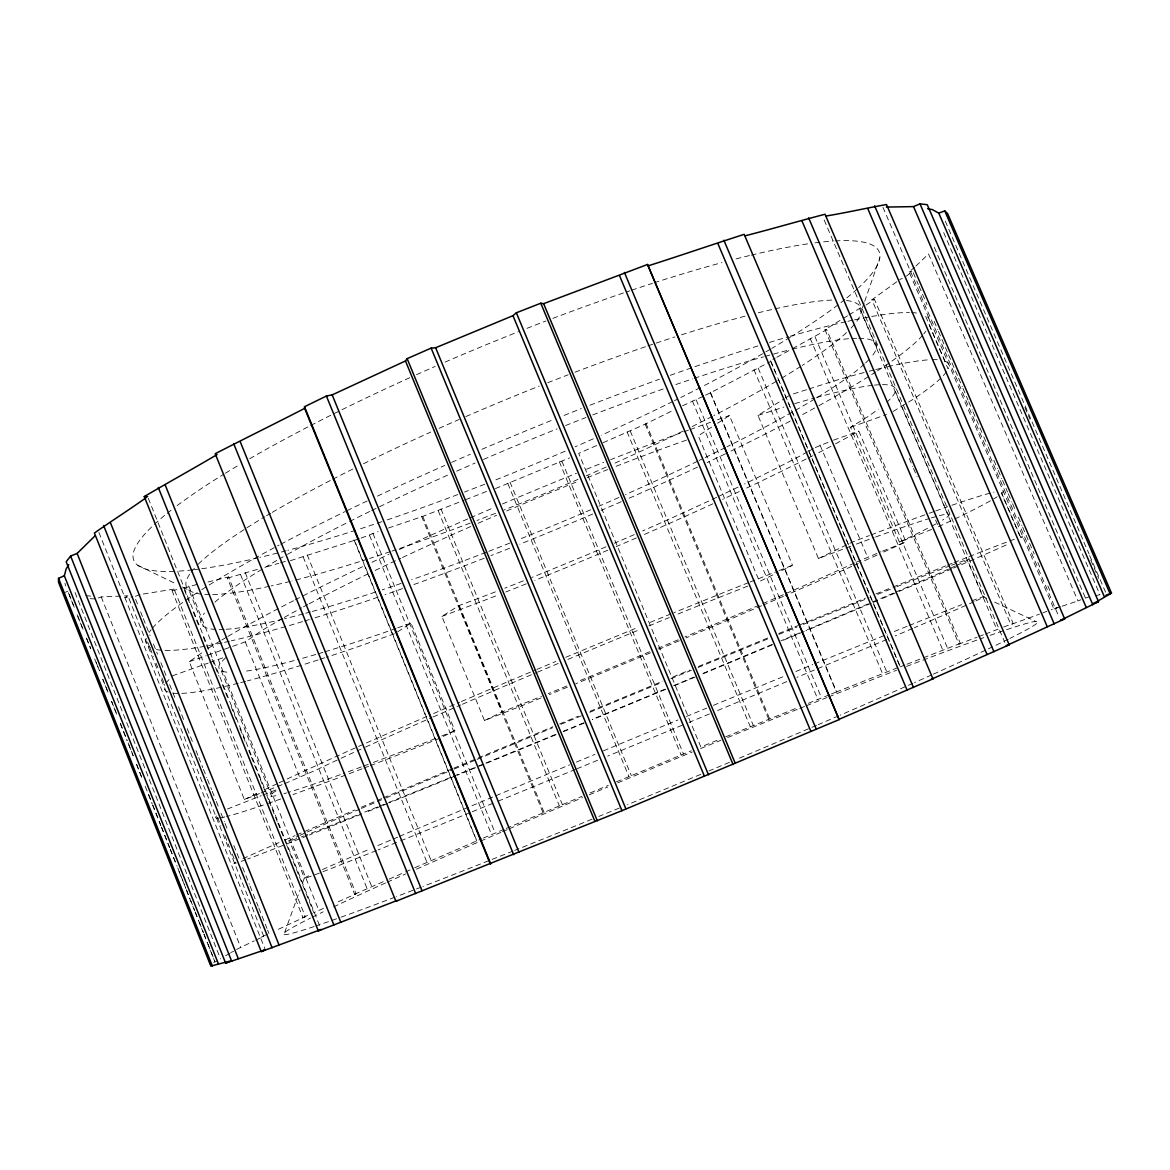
<?xml version="1.0" encoding="UTF-8"?>
<svg xmlns="http://www.w3.org/2000/svg" width="1170" height="1170" viewBox="0 0 1170 1170"><rect width="100%" height="100%" fill="white"/><g stroke="black" fill="none" stroke-linecap="round" stroke-linejoin="round"><path stroke-width="0.75" stroke-dasharray="5 3.75" d="M864.118 303.03L861.208 311.425L876.608 347.431M864.703 301.348L879.811 257.751M284.646 932.505L300.046 889.887M302.518 883.072L304.361 877.953L289.546 841.011M603.077 442.699L645.182 424.169L674.388 409.734M414.721 867.76L481.762 838.758M165.687 683.309L170.074 678.351M356.089 893.778L354.612 894.246L227.404 578.155L228.559 576.942L356.089 893.778L336.726 902.436M225.781 657.569L220.004 663.463A365.903 35.773 -22.5 0 0 230.607 672.37M1060.532 606.733L1053.936 609.014L909.09 271.952L914.545 267.257M915.905 266.073L928.512 253.919L1077.95 600.927L1080.831 599.771M906.297 276.193L912.571 271.133L909.09 271.952M896.776 281.751L871.869 299.783L1010.895 624.531L1039.428 614.148M305.341 916.739L302.971 917.587L172.034 590.616L174.111 589.051L305.341 916.739L276.061 930.384M259.506 793.567L244.355 799.534L189.233 661.723L203.741 651.485M495.436 488.577L569.571 457.909M207.909 655.098L245.276 641.862L260.705 631.317A365.903 35.773 -22.5 0 1 282.657 618.345M865.99 305.077L874.458 299.403L1013.205 623.449L1010.895 624.531M778.357 379.226L900.242 666.841L770.518 360.726L775.242 358.137M276.018 790.876L272.127 793.421A367.468 12.183 -22.5 0 0 279.206 794.942M370.276 765.663A426.187 14.201 -22.5 0 0 402.582 753.158L437.887 739.06L454.911 730.709L411.006 623.113L394.933 633.599L359.205 646.279A424.359 41.696 -22.5 0 1 326.401 657.262M711.623 427.138L698.271 435.84L759.476 581.475L778.372 572.203M717.546 423.277L729.422 415.54L792.543 565.256L779.951 571.443M847.519 315.827L824.982 329.691L958.947 644.1L977.052 637.197M849.01 314.862L862.012 307.052M540.979 697.978A426.187 14.201 -22.5 0 1 521.352 705.934L484.482 720.53L441.894 616.414L458.728 605.709L488.109 594.667A365.903 35.773 -22.5 0 0 496.431 591.45M850.751 546.2L818.459 558.529L757.984 415.438L784.134 398.824M785.67 397.844L790.276 394.904L807.329 389.464M255.806 940.124L263.703 936.278L127.896 595.822L124.883 597.709L132.927 596.817M931.671 529.425L899.423 542.12L850.575 427.299L866.985 417.178A365.903 35.773 -22.5 0 0 878.26 409.207M893.119 411.445L907.072 402.977M908.622 402.027L911.722 400.155A424.359 41.696 -22.5 0 0 946.852 371.095M388.425 528.036L422.765 516.379L463.993 500.292M792.485 348.631L826.693 329.721L960.351 643.383L958.947 644.1M506.259 828.418L581.973 796.36M807.49 451.883L799.651 456.183A365.903 35.773 -22.5 0 1 744.544 483.985M809.055 451.02L813.75 448.432M815.314 447.569L831.826 440.783M776.821 357.26L791.008 349.479M835.57 443.839L858.838 431.145L905.975 541.871L881.887 552.884M225.649 955.685L231.982 952.248M361.15 538.083L378.1 531.619M897.682 667.704L836.374 691.967L710.351 392.827L769.918 361.896M236.53 949.44L254.226 940.885M682.563 405.756L704.033 395.943M705.612 395.167L710.351 392.827M290.423 560.679L354.481 540.35L476.863 840.864M65.344 592.356L67.801 591.157M484.482 720.53L502.237 711.901L531.546 700.362A367.468 12.183 -22.5 0 0 541.505 696.325M818.459 558.529L852.608 541.944L869.354 535.567M244.355 799.534L260.033 791.958M899.423 542.12L916.71 533.827A367.468 12.183 -22.5 0 0 930.355 526.88M938.457 526.749L953.111 519.758M954.735 518.983L961.257 515.882A426.187 14.201 -22.5 0 0 997.22 496.767M267.535 934.128L260.383 937.536L263.703 936.278M284.763 783.637L316.5 769.845A367.468 12.183 -22.5 0 1 339.446 759.008M616.458 781.823L691.309 750.804M854.568 562.989L846.451 566.704A367.468 12.183 -22.5 0 1 785.026 593.95M856.191 562.243L880.908 551.757M227.404 578.155L258.409 569.088M302.971 917.587L312.214 913.36M299.535 877.178L313.765 912.658L327.015 906.852M1053.936 609.014L1057.183 607.552L1051.26 609.643M725.707 736.793L797.253 707.777M354.612 894.246L387.533 879.825M389.098 879.138L403.855 872.659M899.642 279.571L902.333 278.387M596.583 445.536L578.711 453.346L700.859 746.986L719.082 739.513M405.507 871.928L410.494 869.749M808.382 703.302L829.779 694.614M483.385 838.071L504.679 829.091M183.734 588.276L197.525 584.24M906.984 664.209L960.351 643.383M590.177 792.909L608.356 785.319M985.345 634.082L999.531 628.641M1042.763 612.948L1046.901 611.252M435.225 738.592L427.035 741.882A367.468 12.183 -22.5 0 1 369.969 763.703M441.792 735.959L454.911 730.709M831.431 693.942L836.374 691.967M213.701 962.486L217.561 960.936M747.718 586.141L720.822 596.773A367.468 12.183 -22.5 0 0 676.114 614.791M748.566 582.616L741.795 585.292A426.187 14.201 -22.5 0 0 673.949 612.67M750.262 581.958L777.319 571.267M779.015 570.594L792.543 565.256M261.188 792.909L283.067 784.295M227.404 809.04L261.276 795.688M262.957 795.015L276.515 789.677M882.589 551.099L905.975 541.871M465.631 499.678L487.1 491.254M230.739 952.512L233.561 951.4M140.034 594.492L134.55 596.627L137.928 605.095M900.242 666.841L905.302 664.867M871.036 534.924L894.48 526.003A426.187 14.201 -22.5 0 1 927.532 513.879M441.894 616.414L478.881 602.491A424.359 41.696 -22.5 0 0 499.078 594.623M978.705 636.568L983.678 634.696M1003.699 626.988L1013.205 623.449M686.41 440.096L659.28 449.821A365.903 35.773 -22.5 0 0 614.455 466.932M98.338 597.943L101.22 596.905L127.896 595.822M688.457 430.136L678.22 433.778A424.359 41.696 -22.5 0 0 610.652 459.664M690.168 429.522L710.643 422.224M717.473 419.796L729.422 415.54M172.268 675.88L208.143 663.097M209.854 662.483L223.514 657.613M833.523 440.169L858.838 431.145M189.233 661.723L206.212 655.712M850.575 427.299L886.582 414.531M396.06 628.407L382.766 633.102A365.903 35.773 -22.5 0 1 324.69 651.836M397.727 627.807L411.006 623.113M1062.17 606.162L1077.95 600.927M354.481 540.35L359.483 538.653M757.984 415.438L783.929 407.058M809.026 388.923L832.908 381.303A424.359 41.696 -22.5 0 1 867.599 371.621M1085.233 598.119L1089.855 596.671M266.658 566.85L278.767 563.311M280.493 562.814L285.685 561.293M207.997 581.987L228.559 576.942M1095.603 595.662L1099.917 594.667L943.605 232.406M172.034 590.616L182.067 588.612M174.111 589.051L141.819 594.258M871.869 299.783L874.458 299.403M824.982 329.691L826.693 329.721M90.163 598.674L95.457 598.967M85.703 595.53L92.386 596.393M986.5 598.323L983.209 596.773L967.561 560.152M994.719 602.17L1035.83 621.416M137.855 565.373L176.173 583.932M182.564 587.033L188.94 590.119L203.507 626.447M945.316 221.232L1083.318 540.555M1083.873 542.178L1089.094 553.922M1089.636 555.545L1105.694 592.386M1024.905 407.526L1029.966 419.255M1090.747 560.035L1098.703 578.477M934.303 247.323L1085.658 598.514M913.287 272.815L918.333 284.529M919.05 286.197L926.962 304.609M934.157 321.34L937.755 329.721M938.472 331.388L947.832 353.15M948.548 354.817L957.894 376.579M958.625 378.246L962.223 386.627M962.939 388.294L967.97 400.008M968.687 401.69L972.285 410.056M973.001 411.723L983.078 435.152M983.794 436.834L987.392 445.2M988.123 446.867L990.273 451.898M993.871 460.263L997.469 468.629M998.185 470.311L1001.783 478.676M1002.514 480.343L1007.545 492.058M1008.262 493.74L1011.86 502.105M1012.577 503.773L1014.741 508.804M1018.339 517.169L1021.936 525.535M1022.653 527.217L1034.163 553.995M1037.761 562.36L1039.925 567.377M1047.837 585.79L1049.987 590.806M882.955 207.309L1059.04 617.014M824.177 220.033L1004.796 642.403M895.357 391.277L948.592 515.794M859.453 308.105L996.957 629.723M909.251 458.362L912.805 466.698M913.521 468.366L917.09 476.702M935.605 520.08L937.74 525.081M814.963 336.638L947.598 648.282M810.21 338.423L942.888 650.271M820.009 444.995L867.54 557.022M770.518 360.726L775.505 372.499M758.219 368.17L886.816 671.975M753.948 369.632L882.619 673.774M710.292 392.111L836.638 691.996M696.15 399.847L821.53 697.905M692.391 400.974L817.918 699.484M645.898 423.174L769.714 718.906M645.182 424.169L768.69 719.199M630.25 431.043L753.319 725.444M627.061 431.847L750.321 726.775M561.892 461.214L683.499 754.021M559.318 461.682L681.145 755.103M510.003 482.113L631.347 775.725M507.853 483.605L628.919 776.617M441.002 508.979L562.375 804.609M438.194 510.661L559.318 805.779M422.765 516.379L544.035 812.243M458.728 605.709L502.237 711.901M421.536 516.175L543.085 812.77M372.938 533.403L495.217 833.128M369.501 535.26L491.561 834.561M353.983 539.809L476.673 841.084M307.183 554.829L431.203 860.725M303.132 556.832L426.977 862.407M245.217 572.642L371.841 886.772M240.625 574.748L367.117 888.688M245.276 641.862L299.9 777.67M188.823 586.126L318.913 910.523M221.247 670.673L271.615 796.273M148.312 498.332L320.463 927.781M184.407 589.958L190.505 605.168M193.211 611.925L199.309 627.135M203.375 637.27L208.114 649.101M212.18 659.236L218.951 676.128M222.329 684.582L227.755 698.095M231.133 706.534L236.559 720.047M239.938 728.5L245.364 742.014M248.742 750.467L250.775 755.528M251.448 757.224L259.579 777.494M260.252 779.191L268.383 799.461M269.056 801.143L277.188 821.428M277.86 823.11L285.992 843.38M286.665 845.076L298.862 875.482M140.619 611.866L142.652 616.941M143.325 618.637L150.082 635.559M153.46 644.026L157.511 654.176M160.89 662.644L166.286 676.187M169.665 684.64L175.076 698.183M178.454 706.651L183.851 720.193M187.229 728.647L192.64 742.189M196.004 750.657L198.037 755.732M198.71 757.429L202.761 767.578M203.448 769.275L206.812 777.728M207.499 779.425L211.551 789.574M212.223 791.271L215.602 799.739M216.274 801.421L218.307 806.51M220.998 813.282L224.377 821.735M225.049 823.431L227.082 828.506M233.839 845.427L239.236 858.97M242.614 867.438L249.371 884.359M250.044 886.056L258.161 906.37M258.833 908.052L266.935 928.366M267.608 930.062L268.954 933.441M149.468 646.63L146.177 638.396A423.716 51.319 -22.5 0 0 150.477 647.712M150.126 648.282L153.416 656.531M156.034 663.127L158.008 668.07M161.957 677.957L163.932 682.9M217.561 817.347L220.896 825.684M224.889 835.687L229.539 847.372M232.201 854.042L235.536 862.392A426.831 4.344 -22.5 0 0 236.369 862.977M98.909 532.438L265.283 949.689M101.22 596.905L240.801 947.627M75.026 592.532L220.516 958.859M69.162 594.404L74.558 607.99M77.937 616.488L83.333 630.074M86.697 638.571L90.748 648.75L85.907 636.889M96.145 662.352L99.508 670.834L94.682 658.973M102.887 679.331L108.269 692.918L102.77 679.346M111.647 701.415L117.044 715.002L111.53 701.43M120.408 723.499L127.15 740.493M133.219 755.776L127.837 742.189L133.102 755.776M136.597 764.273L141.994 777.86M148.736 794.854L152.1 803.337M152.773 805.048L160.875 825.42M161.548 827.131L169.635 847.504M170.308 849.215L177.05 866.195M177.723 867.891L185.825 888.279L178.937 871.255M186.498 889.975L189.862 898.472M190.534 900.169L194.586 910.362M195.258 912.059L198.622 920.556M199.309 922.252L203.346 932.446M204.019 934.143L207.397 942.64M208.07 944.336L214.812 961.331M68.386 592.737L74.456 608.02M77.147 614.82L83.216 630.103M120.291 723.499L127.033 740.493M136.466 764.259L141.862 777.845M145.226 786.342L151.968 803.322M152.641 805.019L160.729 825.406M161.401 827.102L169.489 847.475M170.176 849.171L175.559 862.758M186.352 889.931L194.439 910.304M195.112 912.015L203.2 932.388M203.873 934.084L214.651 961.257M64.95 583.274L65.695 585.951M882.429 384.637A365.903 35.773 -22.5 0 1 886.889 402.158M738.109 487.1A365.903 35.773 -22.5 0 1 718.322 496.533M716.654 497.323A365.903 35.773 -22.5 0 1 642.622 530.946M634.359 534.573A365.903 35.773 -22.5 0 1 614.367 543.216M606.001 546.799A365.903 35.773 -22.5 0 1 531.809 577.483M523.37 580.861A365.903 35.773 -22.5 0 1 504.811 588.188M322.905 652.377A365.903 35.773 -22.5 0 1 317.582 653.957M315.827 654.483A365.903 35.773 -22.5 0 1 297.355 659.704M294.182 660.567A365.903 35.773 -22.5 0 1 242.907 671.551M284.295 617.424A365.903 35.773 -22.5 0 1 301.611 607.844M303.439 606.864A365.903 35.773 -22.5 0 1 307.754 604.539M309.216 603.764A365.903 35.773 -22.5 0 1 368.974 573.461M375.146 570.463A365.903 35.773 -22.5 0 1 400.842 558.251M402.495 557.476A365.903 35.773 -22.5 0 1 471.495 526.193M478.164 523.268A365.903 35.773 -22.5 0 1 496.621 515.268M506.654 510.968A365.903 35.773 -22.5 0 1 578.799 481.06M587.238 477.667A365.903 35.773 -22.5 0 1 607.669 469.579M794.693 403.679A365.903 35.773 -22.5 0 1 814.759 397.932M816.484 397.464A365.903 35.773 -22.5 0 1 872.118 385.383M874.414 385.135A365.903 35.773 -22.5 0 1 880.6 384.681M939.291 515.692A367.468 12.183 -22.5 0 1 942.479 520.138M935.898 523.911A367.468 12.183 -22.5 0 1 931.817 526.105M783.373 594.682A367.468 12.183 -22.5 0 1 684.874 636.948M678.205 639.771A367.468 12.183 -22.5 0 1 658.052 648.238M649.628 651.763A367.468 12.183 -22.5 0 1 576.883 681.891M566.733 686.044A367.468 12.183 -22.5 0 1 548.203 693.605M368.214 764.361A367.468 12.183 -22.5 0 1 363.022 766.306M361.311 766.935A367.468 12.183 -22.5 0 1 343.322 773.56M340.236 774.686A367.468 12.183 -22.5 0 1 288.069 792.47M286.621 792.894A367.468 12.183 -22.5 0 1 283.93 793.684M341.143 758.233A367.468 12.183 -22.5 0 1 361.003 749.107M365.449 747.089A367.468 12.183 -22.5 0 1 431.423 717.722M433.002 717.034A367.468 12.183 -22.5 0 1 460.775 704.954M462.457 704.238A367.468 12.183 -22.5 0 1 535.802 672.896M537.483 672.194A367.468 12.183 -22.5 0 1 559.494 662.922M567.918 659.397A367.468 12.183 -22.5 0 1 640.429 629.358M648.897 625.891A367.468 12.183 -22.5 0 1 669.328 617.555M856.381 544.094A367.468 12.183 -22.5 0 1 874.078 537.556M875.745 536.957A367.468 12.183 -22.5 0 1 928.995 518.632M931.335 517.915A367.468 12.183 -22.5 0 1 937.521 516.16M877.149 555.048A426.187 14.201 -22.5 0 1 859.848 562.785M858.239 563.501A426.187 14.201 -22.5 0 1 853.354 565.68M851.716 566.412A426.187 14.201 -22.5 0 1 785.114 595.603M783.403 596.334A426.187 14.201 -22.5 0 1 763.162 605.066M761.524 605.782A426.187 14.201 -22.5 0 1 686 637.913M679.258 640.765A426.187 14.201 -22.5 0 1 658.915 649.291M650.447 652.831A426.187 14.201 -22.5 0 1 575.728 683.777M567.435 687.17A426.187 14.201 -22.5 0 1 549.227 694.614M368.623 766.292A426.187 14.201 -22.5 0 1 363.695 768.178M362.071 768.807A426.187 14.201 -22.5 0 1 293.056 794.547M280.8 798.934A426.187 14.201 -22.5 0 1 266.336 803.995M263.338 805.019A426.187 14.201 -22.5 0 1 226.57 816.499M224.859 816.909A426.187 14.201 -22.5 0 1 219.448 817.976M218.454 818.093A426.187 14.201 -22.5 0 1 216.889 815.665M264.727 789.677A426.187 14.201 -22.5 0 1 277.641 783.49M279.177 782.774A426.187 14.201 -22.5 0 1 285.509 779.776M287.133 779.015A426.187 14.201 -22.5 0 1 356.777 747.25M358.488 746.489A426.187 14.201 -22.5 0 1 426.831 716.449M433.602 713.51A426.187 14.201 -22.5 0 1 459.605 702.292M461.375 701.532A426.187 14.201 -22.5 0 1 535.114 670.176M536.84 669.445A426.187 14.201 -22.5 0 1 555.779 661.489M565.783 657.306A426.187 14.201 -22.5 0 1 638.44 627.193M650.169 622.381A426.187 14.201 -22.5 0 1 672.253 613.358M929.199 513.279A426.187 14.201 -22.5 0 1 934.099 511.524M935.693 510.954A426.187 14.201 -22.5 0 1 947.715 506.712M951.853 505.279A426.187 14.201 -22.5 0 1 994.076 492.117M951.546 565.242A368.023 3.729 -22.5 0 1 956.636 565.446M955.407 566.002A368.023 3.729 -22.5 0 1 949.908 568.488M948.402 569.161A368.023 3.729 -22.5 0 1 895.021 592.415M893.441 593.088A368.023 3.729 -22.5 0 1 870.144 603.047M868.389 603.793A368.023 3.729 -22.5 0 1 806.101 630.177M799.49 632.955A368.023 3.729 -22.5 0 1 780.931 640.765M772.361 644.363A368.023 3.729 -22.5 0 1 700.494 674.417M693.81 677.211A368.023 3.729 -22.5 0 1 673.598 685.62M665.16 689.115A368.023 3.729 -22.5 0 1 592.312 719.287M583.859 722.782A368.023 3.729 -22.5 0 1 563.647 731.118M555.282 734.555A368.023 3.729 -22.5 0 1 386.085 803.527M384.345 804.229A368.023 3.729 -22.5 0 1 379.197 806.291M377.5 806.978A368.023 3.729 -22.5 0 1 359.687 814.101M356.631 815.314A368.023 3.729 -22.5 0 1 305.311 835.409M303.907 835.936A368.023 3.729 -22.5 0 1 301.29 836.916M296.712 838.597A368.023 3.729 -22.5 0 1 298.16 836.155M299.915 835.336A368.023 3.729 -22.5 0 1 306.072 832.543M307.286 832.002A368.023 3.729 -22.5 0 1 359.702 809.143M361.413 808.411A368.023 3.729 -22.5 0 1 381.508 799.812M386.012 797.896A368.023 3.729 -22.5 0 1 452.6 769.684M454.194 769.026A368.023 3.729 -22.5 0 1 475.429 760.091M477.097 759.389A368.023 3.729 -22.5 0 1 552.474 727.842M560.927 724.332A368.023 3.729 -22.5 0 1 581.314 715.835M589.768 712.325A368.023 3.729 -22.5 0 1 662.41 682.227M670.878 678.746A368.023 3.729 -22.5 0 1 691.324 670.308M698.095 667.514A368.023 3.729 -22.5 0 1 768.763 638.528M778.913 634.374A368.023 3.729 -22.5 0 1 797.019 626.988M803.424 624.385A368.023 3.729 -22.5 0 1 869.076 597.797M877.69 594.345A368.023 3.729 -22.5 0 1 895.211 587.325M896.863 586.667A368.023 3.729 -22.5 0 1 949.265 566.119M1006.141 544.986A426.831 4.344 -22.5 0 1 953.608 568.064M951.883 568.81A426.831 4.344 -22.5 0 1 898.633 591.596M895.123 593.088A426.831 4.344 -22.5 0 1 879.357 599.786M877.734 600.473A426.831 4.344 -22.5 0 1 872.849 602.535M871.211 603.237A426.831 4.344 -22.5 0 1 805.955 630.762M804.243 631.478A426.831 4.344 -22.5 0 1 782.043 640.794M772.127 644.948A426.831 4.344 -22.5 0 1 701.898 674.271M695.302 677.02A426.831 4.344 -22.5 0 1 673.803 685.956M665.54 689.393A426.831 4.344 -22.5 0 1 592.473 719.667M584.181 723.075A426.831 4.344 -22.5 0 1 562.668 731.952M556.072 734.672A426.831 4.344 -22.5 0 1 485.579 763.63M483.912 764.317A426.831 4.344 -22.5 0 1 478.954 766.335M475.663 767.695A426.831 4.344 -22.5 0 1 457.178 775.242M455.496 775.929A426.831 4.344 -22.5 0 1 389.2 802.898M387.533 803.571A426.831 4.344 -22.5 0 1 382.605 805.574M380.981 806.232A426.831 4.344 -22.5 0 1 365.04 812.667M361.501 814.101A426.831 4.344 -22.5 0 1 309.304 835.014M307.534 835.716A426.831 4.344 -22.5 0 1 247.733 858.985M245.832 859.687A426.831 4.344 -22.5 0 1 240.932 861.456M242.907 858.751A426.831 4.344 -22.5 0 1 279.03 842.605M284.924 840.031A426.831 4.344 -22.5 0 1 295.001 835.658M296.522 835A426.831 4.344 -22.5 0 1 302.781 832.294M304.405 831.592A426.831 4.344 -22.5 0 1 354.905 809.976M361.354 807.227A426.831 4.344 -22.5 0 1 381.625 798.627M383.365 797.881A426.831 4.344 -22.5 0 1 452.161 768.88M453.872 768.163A426.831 4.344 -22.5 0 1 552.898 726.745M559.669 723.923A426.831 4.344 -22.5 0 1 578.316 716.172M590.046 711.302A426.831 4.344 -22.5 0 1 662.834 681.145M672.882 676.991A426.831 4.344 -22.5 0 1 689.89 669.986M698.373 666.49A426.831 4.344 -22.5 0 1 769.816 637.138M778.679 633.511A426.831 4.344 -22.5 0 1 797.867 625.658M799.593 624.955A426.831 4.344 -22.5 0 1 865.449 598.162M876.023 593.877A426.831 4.344 -22.5 0 1 891.291 587.706M892.944 587.047A426.831 4.344 -22.5 0 1 945.799 565.856M947.481 565.183A426.831 4.344 -22.5 0 1 952.438 563.209M954.047 562.58A426.831 4.344 -22.5 0 1 967.648 557.198M969.067 556.628A426.831 4.344 -22.5 0 1 1014.346 539.297M925.909 331.125A423.716 51.319 -22.5 0 1 923.773 333.918M922.53 335.38A423.716 51.319 -22.5 0 1 890.326 362.159M888.981 363.109A423.716 51.319 -22.5 0 1 877.383 370.89M875.862 371.885A423.716 51.319 -22.5 0 1 816.177 407.175M814.7 407.979A423.716 51.319 -22.5 0 1 801.143 415.335M790.189 421.141A423.716 51.319 -22.5 0 1 727.082 452.966M725.415 453.77A423.716 51.319 -22.5 0 1 707.148 462.545M697.466 467.108A423.716 51.319 -22.5 0 1 627.968 498.742M621.285 501.667A423.716 51.319 -22.5 0 1 601.146 510.412M592.751 514.01A423.716 51.319 -22.5 0 1 519.831 544.196M509.637 548.262A423.716 51.319 -22.5 0 1 490.917 555.618M484.131 558.265A423.716 51.319 -22.5 0 1 412.6 585M402.553 588.583A423.716 51.319 -22.5 0 1 385.003 594.755M378.012 597.168A423.716 51.319 -22.5 0 1 310.942 619.062M309.26 619.573A423.716 51.319 -22.5 0 1 304.215 621.109M302.547 621.606A423.716 51.319 -22.5 0 1 289.443 625.497M285.772 626.55A423.716 51.319 -22.5 0 1 231.294 640.824M229.422 641.262A423.716 51.319 -22.5 0 1 223.88 642.491M222.066 642.886A423.716 51.319 -22.5 0 1 206.505 645.986M204.867 646.293A423.716 51.319 -22.5 0 1 155.727 649.423M149.116 632.458A423.716 51.319 -22.5 0 1 151.135 629.723M152.319 628.29A423.716 51.319 -22.5 0 1 200.245 590.66M201.693 589.738A423.716 51.319 -22.5 0 1 207.646 585.951M209.181 584.985A423.716 51.319 -22.5 0 1 279.045 545.118M280.712 544.226A423.716 51.319 -22.5 0 1 345.325 511.48M346.978 510.676A423.716 51.319 -22.5 0 1 367.146 500.979M377.442 496.109A423.716 51.319 -22.5 0 1 444.849 465.397M451.62 462.413A423.716 51.319 -22.5 0 1 470.34 454.267M481.894 449.309A423.716 51.319 -22.5 0 1 554.053 419.416M564.057 415.409A423.716 51.319 -22.5 0 1 581.329 408.593M589.972 405.229A423.716 51.319 -22.5 0 1 659.456 379.197M670.205 375.336A423.716 51.319 -22.5 0 1 758.54 345.75M769.407 342.415A423.716 51.319 -22.5 0 1 788.551 336.741M790.233 336.258A423.716 51.319 -22.5 0 1 846.261 321.662M847.943 321.282A423.716 51.319 -22.5 0 1 852.886 320.2M854.509 319.849A423.716 51.319 -22.5 0 1 909.412 312.551M911.547 312.609A423.716 51.319 -22.5 0 1 918.859 313.37M830.978 446.297A424.359 41.696 -22.5 0 1 814.144 454.984M812.58 455.773A424.359 41.696 -22.5 0 1 807.827 458.187M806.218 458.991A424.359 41.696 -22.5 0 1 745.992 488.373M739.294 491.532A424.359 41.696 -22.5 0 1 722.592 499.327M712.881 503.802A424.359 41.696 -22.5 0 1 643.091 535.012M636.392 537.922A424.359 41.696 -22.5 0 1 616.21 546.609M607.8 550.192A424.359 41.696 -22.5 0 1 534.778 580.408M526.295 583.83A424.359 41.696 -22.5 0 1 505.864 591.947M324.719 657.803A424.359 41.696 -22.5 0 1 319.717 659.427M318.064 659.968A424.359 41.696 -22.5 0 1 305.048 664.107M301.407 665.247A424.359 41.696 -22.5 0 1 247.382 680.881M245.524 681.364A424.359 41.696 -22.5 0 1 240.055 682.768M238.256 683.221A424.359 41.696 -22.5 0 1 222.885 686.878M221.276 687.243A424.359 41.696 -22.5 0 1 172.18 693.035M168.188 692.084A424.359 41.696 -22.5 0 1 164.59 684.552M208.099 648.414A424.359 41.696 -22.5 0 1 220.399 640.853M221.861 639.975A424.359 41.696 -22.5 0 1 226.366 637.299M227.916 636.392A424.359 41.696 -22.5 0 1 293.509 600.722M295.162 599.874A424.359 41.696 -22.5 0 1 365.318 565.403M371.972 562.258A424.359 41.696 -22.5 0 1 388.923 554.346M399.277 549.564A424.359 41.696 -22.5 0 1 468.702 518.5M470.398 517.769A424.359 41.696 -22.5 0 1 492.57 508.19M502.5 503.948A424.359 41.696 -22.5 0 1 576.444 473.294M586.462 469.258A424.359 41.696 -22.5 0 1 603.749 462.384M869.266 371.197A424.359 41.696 -22.5 0 1 874.151 369.954M875.745 369.559A424.359 41.696 -22.5 0 1 886.377 367M887.825 366.663A424.359 41.696 -22.5 0 1 930.062 359.746M932.285 359.658A424.359 41.696 -22.5 0 1 938.106 359.775M971.758 600.853A368.477 3.276 -22.5 0 1 975.707 600.956M974.069 601.702A368.477 3.276 -22.5 0 1 968.233 604.334M965.996 605.329A368.477 3.276 -22.5 0 1 914.311 627.734M912.673 628.436A368.477 3.276 -22.5 0 1 895.284 635.851M886.831 639.449A368.477 3.276 -22.5 0 1 796.975 677.357M786.84 681.598A368.477 3.276 -22.5 0 1 716.259 711.082M709.488 713.905A368.477 3.276 -22.5 0 1 689.042 722.402M682.271 725.21A368.477 3.276 -22.5 0 1 607.742 756.083M597.636 760.251A368.477 3.276 -22.5 0 1 577.205 768.69M575.508 769.392A368.477 3.276 -22.5 0 1 494.72 802.561M493.038 803.249A368.477 3.276 -22.5 0 1 471.685 811.965M470.091 812.623A368.477 3.276 -22.5 0 1 398.458 841.698M396.528 842.473A368.477 3.276 -22.5 0 1 378.159 849.873M376.418 850.561A368.477 3.276 -22.5 0 1 311.176 874.648M322.452 869.559A368.477 3.276 -22.5 0 1 370.173 848.864M377.851 845.574A368.477 3.276 -22.5 0 1 397.654 837.135M399.379 836.404A368.477 3.276 -22.5 0 1 494.135 796.434M495.846 795.717A368.477 3.276 -22.5 0 1 569.702 764.858M576.386 762.08A368.477 3.276 -22.5 0 1 594.916 754.372M603.369 750.862A368.477 3.276 -22.5 0 1 677.971 719.959M686.424 716.464A368.477 3.276 -22.5 0 1 706.68 708.113M713.393 705.349A368.477 3.276 -22.5 0 1 785.523 675.719M795.849 671.492A368.477 3.276 -22.5 0 1 812.799 664.56M814.466 663.887A368.477 3.276 -22.5 0 1 887.445 634.242M894.319 631.478A368.477 3.276 -22.5 0 1 907.496 626.169M909.09 625.54A368.477 3.276 -22.5 0 1 961.681 604.7M858.795 338.291A365.362 44.021 -22.5 0 1 871.869 356.265M868.783 359.746A365.362 44.021 -22.5 0 1 865.566 362.934M864.367 364.045A365.362 44.021 -22.5 0 1 816.148 398.122M814.715 398.999A365.362 44.021 -22.5 0 1 726.95 446.794M725.356 447.584A365.362 44.021 -22.5 0 1 699.163 460.468M697.495 461.272A365.362 44.021 -22.5 0 1 625.497 494.574M618.915 497.484A365.362 44.021 -22.5 0 1 598.967 506.2M590.631 509.798A365.362 44.021 -22.5 0 1 518.208 539.765M509.769 543.114A365.362 44.021 -22.5 0 1 487.831 551.67M486.15 552.328A365.362 44.021 -22.5 0 1 411.635 579.75M401.149 583.391A365.362 44.021 -22.5 0 1 382.224 589.812M375.482 592.049A365.362 44.021 -22.5 0 1 312.375 611.413M310.547 611.925A365.362 44.021 -22.5 0 1 305.136 613.416M303.352 613.899A365.362 44.021 -22.5 0 1 284.427 618.798M282.789 619.193A365.362 44.021 -22.5 0 1 225.927 629.284M224.23 629.387A365.362 44.021 -22.5 0 1 218.015 629.504M215.836 629.431A365.362 44.021 -22.5 0 1 204.414 613.065M214.929 602.111A365.362 44.021 -22.5 0 1 263.352 568.43M264.917 567.494A365.362 44.021 -22.5 0 1 283.184 556.803M287.454 554.39A365.362 44.021 -22.5 0 1 348.104 522.215M349.625 521.454A365.362 44.021 -22.5 0 1 369.998 511.363M371.607 510.573A365.362 44.021 -22.5 0 1 448.403 474.815M456.695 471.13A365.362 44.021 -22.5 0 1 475.093 463.071M483.444 459.459A365.362 44.021 -22.5 0 1 557.125 428.878M565.563 425.529A365.362 44.021 -22.5 0 1 585.98 417.529M592.766 414.911A365.362 44.021 -22.5 0 1 663.902 388.718M675.88 384.55A365.362 44.021 -22.5 0 1 692.596 378.875M694.234 378.32A365.362 44.021 -22.5 0 1 763.41 356.85M765.019 356.411A365.362 44.021 -22.5 0 1 790.35 349.669M792.134 349.23A365.362 44.021 -22.5 0 1 849.215 338.671M852.096 338.481A365.362 44.021 -22.5 0 1 856.674 338.291M846.48 300.485A364.908 50.793 -22.5 0 1 855.299 323.212M853.895 324.909A364.908 50.793 -22.5 0 1 851.014 328.112M846.451 332.616A364.908 50.793 -22.5 0 1 802.254 365.435M800.836 366.342A364.908 50.793 -22.5 0 1 777.86 380.425M776.222 381.391A364.908 50.793 -22.5 0 1 713.817 415.584M712.223 416.403A364.908 50.793 -22.5 0 1 691.148 427.065M682.856 431.174A364.908 50.793 -22.5 0 1 614.425 463.335M606.221 467.02A364.908 50.793 -22.5 0 1 586.316 475.78M577.995 479.393A364.908 50.793 -22.5 0 1 503.963 509.988M495.51 513.308A364.908 50.793 -22.5 0 1 476.95 520.504M470.223 523.048A364.908 50.793 -22.5 0 1 391.95 551.099M390.195 551.684A364.908 50.793 -22.5 0 1 369.457 558.485M367.76 559.041A364.908 50.793 -22.5 0 1 292.003 580.963M290.204 581.402A364.908 50.793 -22.5 0 1 271.162 585.907M269.495 586.272A364.908 50.793 -22.5 0 1 211.404 594.579M209.81 594.579A364.908 50.793 -22.5 0 1 203.916 594.375M201.693 594.17A364.908 50.793 -22.5 0 1 190.081 573.622M191.149 572.174A364.908 50.793 -22.5 0 1 196.618 565.885M198.286 564.203A364.908 50.793 -22.5 0 1 245.422 528.738M246.943 527.772A364.908 50.793 -22.5 0 1 264.829 516.731M266.555 515.707A364.908 50.793 -22.5 0 1 270.782 513.206M272.215 512.372A364.908 50.793 -22.5 0 1 331.198 480.036M332.748 479.232A364.908 50.793 -22.5 0 1 353.53 468.687M363.475 463.744A364.908 50.793 -22.5 0 1 430.809 432.037M439.086 428.322A364.908 50.793 -22.5 0 1 459.093 419.489M465.762 416.593A364.908 50.793 -22.5 0 1 539.326 386.056M547.75 382.722A364.908 50.793 -22.5 0 1 568.167 374.795M574.953 372.206A364.908 50.793 -22.5 0 1 646.176 346.481M647.902 345.896A364.908 50.793 -22.5 0 1 674.929 336.916M681.466 334.825A364.908 50.793 -22.5 0 1 746.065 315.9M758.292 312.785A364.908 50.793 -22.5 0 1 773.194 309.246M774.979 308.836A364.908 50.793 -22.5 0 1 834.21 299.988M835.058 240.932A403.358 64.408 -22.5 0 1 858.663 287.644M857.288 288.917A403.358 64.408 -22.5 0 1 846.129 298.452M844.842 299.505A403.358 64.408 -22.5 0 1 839.446 303.732M838.042 304.8A403.358 64.408 -22.5 0 1 791.914 336.185M790.364 337.15A403.358 64.408 -22.5 0 1 771.659 348.455M770.153 349.333A403.358 64.408 -22.5 0 1 702.015 386.729M700.391 387.562A403.358 64.408 -22.5 0 1 680.794 397.507M677.503 399.146A403.358 64.408 -22.5 0 1 674.373 400.71M672.808 401.485A403.358 64.408 -22.5 0 1 601.512 435.123M593.292 438.808A403.358 64.408 -22.5 0 1 575.128 446.838M565.183 451.152A403.358 64.408 -22.5 0 1 493.155 480.914M484.746 484.219A403.358 64.408 -22.5 0 1 464.534 492.029M457.806 494.574A403.358 64.408 -22.5 0 1 386.919 520.006M381.947 521.674A403.358 64.408 -22.5 0 1 357.537 529.703M355.797 530.259A403.358 64.408 -22.5 0 1 287.893 550.295M286.167 550.763A403.358 64.408 -22.5 0 1 279.352 552.547M277.656 552.986A403.358 64.408 -22.5 0 1 259.886 557.388M258.087 557.827A403.358 64.408 -22.5 0 1 194.352 569.688M192.67 569.878A403.358 64.408 -22.5 0 1 176.29 571.253M174.403 571.34A403.358 64.408 -22.5 0 1 165.511 514.698M167.105 513.396A403.358 64.408 -22.5 0 1 172.107 509.433M177.109 505.615A403.358 64.408 -22.5 0 1 224.011 474.055M225.43 473.177A403.358 64.408 -22.5 0 1 240.274 464.241M249.678 458.742A403.358 64.408 -22.5 0 1 309.099 426.319M310.708 425.471A403.358 64.408 -22.5 0 1 409.763 377.72M416.491 374.692A403.358 64.408 -22.5 0 1 435.123 366.429M445.024 362.115A403.358 64.408 -22.5 0 1 518.544 331.666M526.924 328.361A403.358 64.408 -22.5 0 1 545.937 321.004M552.854 318.372A403.358 64.408 -22.5 0 1 629.884 290.789M631.639 290.204A403.358 64.408 -22.5 0 1 652.494 283.33M654.205 282.774A403.358 64.408 -22.5 0 1 721.948 262.621M736.076 258.906A403.358 64.408 -22.5 0 1 749.59 255.528M751.228 255.133A403.358 64.408 -22.5 0 1 808.894 243.682M814.963 242.863A403.358 64.408 -22.5 0 1 833.216 241.035M990.083 635.368A408.388 12.007 -22.5 0 1 1009.871 638.44M1008.321 639.215A408.388 12.007 -22.5 0 1 988.343 648.867M985.579 650.169A408.388 12.007 -22.5 0 1 933.06 674.286M931.583 674.958A408.388 12.007 -22.5 0 1 914.589 682.549M912.98 683.265A408.388 12.007 -22.5 0 1 840.192 715.162M838.524 715.879A408.388 12.007 -22.5 0 1 818.24 724.625M816.514 725.356A408.388 12.007 -22.5 0 1 737.919 758.774M729.436 762.328A408.388 12.007 -22.5 0 1 709.02 770.898M700.801 774.335A408.388 12.007 -22.5 0 1 627.559 804.668M619.31 808.046A408.388 12.007 -22.5 0 1 598.85 816.411M592.035 819.19A408.388 12.007 -22.5 0 1 514.756 850.371M513.016 851.073A408.388 12.007 -22.5 0 1 422.911 886.494M421.185 887.153A408.388 12.007 -22.5 0 1 396.484 896.615M394.933 897.2A408.388 12.007 -22.5 0 1 340.865 917.251M336.55 918.786A408.388 12.007 -22.5 0 1 330.408 920.966M328.448 921.653A408.388 12.007 -22.5 0 1 315.812 925.996M314.174 926.538A408.388 12.007 -22.5 0 1 310.679 917.982M312.346 917.148A408.388 12.007 -22.5 0 1 323.154 911.869M333.45 906.955A408.388 12.007 -22.5 0 1 385.471 882.999M387.153 882.253A408.388 12.007 -22.5 0 1 405.566 874.005M416.476 869.149A408.388 12.007 -22.5 0 1 478.866 841.859M480.534 841.142A408.388 12.007 -22.5 0 1 500.848 832.382M502.559 831.651A408.388 12.007 -22.5 0 1 507.692 829.442M509.301 828.755A408.388 12.007 -22.5 0 1 582.514 797.647M589.212 794.839A408.388 12.007 -22.5 0 1 607.698 787.074M617.804 782.847A408.388 12.007 -22.5 0 1 692.216 752.018M700.654 748.551A408.388 12.007 -22.5 0 1 720.91 740.274M727.638 737.524A408.388 12.007 -22.5 0 1 798.13 709.035M799.783 708.376A408.388 12.007 -22.5 0 1 804.697 706.417M806.335 705.759A408.388 12.007 -22.5 0 1 826.956 697.554M828.667 696.867A408.388 12.007 -22.5 0 1 896.586 670.264M906.501 666.447A408.388 12.007 -22.5 0 1 983.853 637.591M944.936 361.12L925.294 315.417A423.716 51.319 -22.5 0 1 929.185 324.909L948.066 368.842A424.359 41.696 -22.5 0 0 944.936 361.12M1020.576 537.191L1000.716 490.932A426.187 14.201 -22.5 0 1 1001.666 493.608L1020.766 538.054A426.831 4.344 -22.5 0 0 1020.576 537.191"/><path stroke-width="1.5" d="M68.811 564.73L66.163 568.869L64.335 575.757L58.529 578.346L58.5 582.163L210.819 966.084L228.998 961.345M405.478 360.96L407.145 358.649L431.145 348.119L435.62 347.753L512.972 315.681L516.35 312.785L540.789 303.22L543.626 303.673L647.536 264.478L839.139 719.608L621.943 810.693L395.899 901.295L215.207 453.726C244.866 438.443 274.848 423.774 304.653 408.359L304.492 406.75L326.401 396.03L332.178 394.89L405.478 360.96L594.945 821.457M95.092 535.787L77.132 553.425L70.624 556.057L66.178 561.746L225.649 963.159L265.283 949.689L261.246 951.59L94.404 533.023C111.384 521.059 129.022 509.93 146.177 497.63M886.363 207.075L913.521 206.607L919.986 203.858L927.254 204.691L1098.498 601.687L1093.453 603.588L1111.5 593.088L947.568 213.525L944.746 210.878L938.793 213.159L932.475 209.649L927.605 208.64M395.899 901.295L397.142 900.476L318.342 930.91L144.276 496.563C168.348 482.406 192.86 468.907 217.093 454.56M648.59 265.722C680.647 255.469 712.325 244.589 744.178 234.351L932.973 678.878L839.49 719.14M826.21 215.997C846.597 212.648 866.473 208.026 886.524 204.545L1064.671 618.871L1060.488 620.363L1098.498 601.687M745.173 235.799C772.01 228.911 798.423 221.174 825.025 214.256L1009.198 644.802L931.554 679.17L932.973 678.878M318.342 930.91L321.136 929.463L261.246 951.59M1009.198 644.802L1006.229 645.752L1064.671 618.871M225.649 963.159L230.578 960.921M1105.943 595.237L1111.5 593.088M144.276 496.563L147.639 496.65M944.746 210.878L1110.315 594.287M938.793 213.159L1104.378 596.773M919.986 203.858L1092.824 604.758M913.521 206.607L1086.243 607.464M874.619 205.832L1054.199 623.903M867.921 208.947L1047.252 626.71M808.616 217.825L993.944 651.719M802.079 221.189L987.027 654.469M723.864 240.216L913.448 687.448M717.927 243.652L907.013 689.934M647.536 264.478L839.139 719.608M624.414 272.434L816.353 729.349M619.559 275.711L810.883 731.382M543.626 303.673L735.272 763.352M540.789 303.22L733.078 764.566M516.35 312.785L708.508 774.847M512.972 315.681L704.428 776.251M435.62 347.753L625.862 808.792M431.145 348.119L621.943 810.693M407.145 358.649L597.314 820.784M332.178 394.89L518.997 852.257M326.401 396.03L513.659 854.7M304.492 406.75L490.713 863.899M304.653 408.359L490.186 863.796M240.259 441.748L422.004 890.779M233.634 443.532L415.672 893.587M165.306 485.257L340.748 922.106M158.301 487.51L333.903 925.06M110.565 523.019L278.986 944.863M103.618 525.549L272.098 947.788M77.132 553.425L238.285 958.625M70.624 556.057L231.733 961.36M64.335 575.757L218.351 963.714M58.529 578.346L212.399 966.142"/></g></svg>
